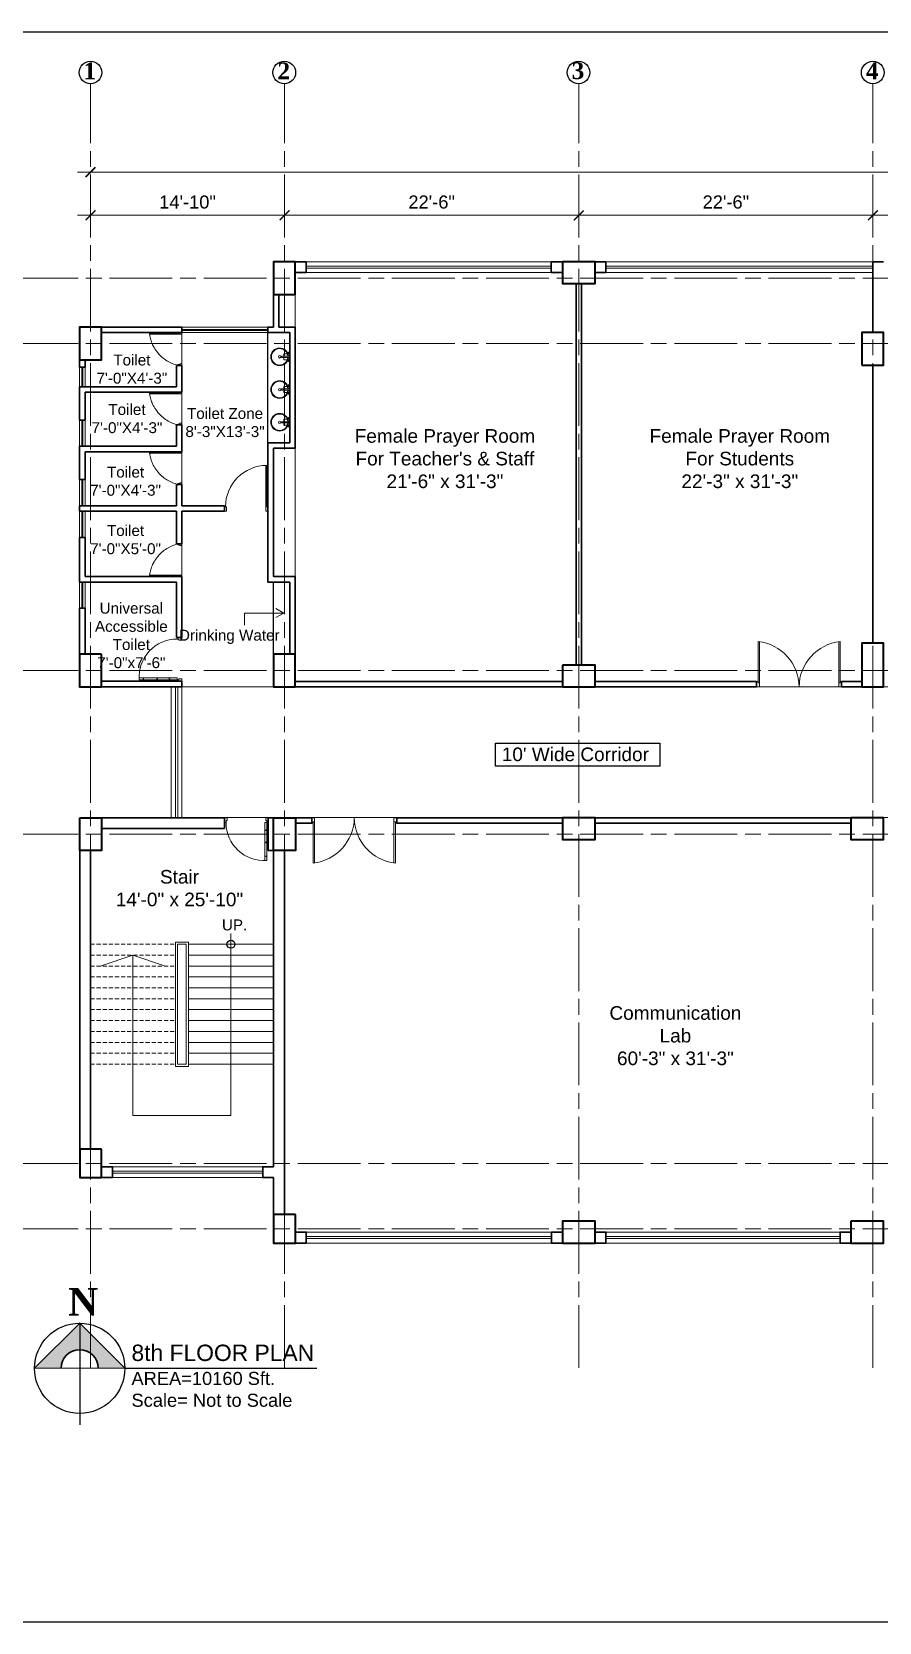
# Model space of a CAD drawing. Header units: inches. Extents: x -12 to 20935469, y -1604 to 24729220.
# Drawn here: x 20904267 to 20905045, y 24705706 to 24707164 of the extents above; entities that cross this region are included whole.
import ezdxf

# ---------------------------------------------------------------- set-up
doc = ezdxf.new("R2010")
doc.units = ezdxf.units.IN
doc.header["$LTSCALE"] = 0.03
doc.header["$MEASUREMENT"] = 0
doc.header["$PDMODE"] = 32
doc.header["$PDSIZE"] = 15
doc.linetypes.add('ACAD_ISO08W100', pattern=[36, 24, -3, 6, -3])
doc.linetypes.add('DASHED2', pattern=[0.375, 0.25, -0.125])
for name, color, linetype, lineweight in [('column', 1, 'Continuous', 40), ('Dim Line', 252, 'Continuous', 13), ('Door', 7, 'Continuous', 18), ('Gas', 21, 'Continuous', 5), ('Glass Line', 252, 'Continuous', 9), ('Grid Line', 252, 'Continuous', 18), ('Hatch', 253, 'Continuous', 15), ('Low Wall', 7, 'Continuous', 30), ('Main Wall', 7, 'Continuous', 30), ('RAIL', 23, 'Continuous', 13), ('STAIR', 46, 'Continuous', 15), ('TOILET FIXTURE', 142, 'Continuous', 5), ('wind.', 150, 'Continuous', 20)]:
    doc.layers.add(name, color=color, linetype=linetype, lineweight=lineweight)
doc.layers.add('TEXT', color=7, linetype='Continuous')
doc.styles.add('2', font='swisscl.ttf')
doc.styles.add('RomanS', font='arial.ttf', dxfattribs={"height": 12})
doc.styles.get("Standard").update_dxf_attribs({"font": 'timesbd.ttf'})
doc.dimstyles.new('Aec_Arch_I', dxfattribs={"dimscale": 96, "dimtxt": 12, "dimasz": 0.09375, "dimexe": 0.125, "dimexo": 0.125, "dimgap": 0.0625, "dimtad": 1, "dimdec": 0, "dimzin": 3, "dimdsep": 46, "dimlunit": 4, "dimtxsty": 'RomanS', "dimblk1": 'ARCHTICK', "dimblk2": 'ARCHTICK', "dimsah": 1, "dimcen": 0.09375, "dimdle": 0.125, "dimadec": 0, "dimazin": 0, "dimtfac": 0.75, "dimtdec": 0, "dimtmove": 2, "dimatfit": 3, "dimldrblk": 'ARCHTICK', "dimfxl": 1, "dimfrac": 1, "dimtolj": 1, "dimtzin": 0, "dimarcsym": 0})

# ---------------------------------------------------------------- blocks, each defined once
blk = doc.blocks.new('_ArchTick')
at = {"color": 0, "linetype": 'ByBlock', "lineweight": 35, "const_width": 0.15}
blk.add_lwpolyline([(-0.5, -0.5), (0.5, 0.5)], dxfattribs=at)
blk = doc.blocks.new('*D14')
at = {"layer": 'Defpoints', "color": 0, "transparency": 16777216}
for p in [(20831126.3, 24724578.2), (20830948.3, 24724562.3), (20831126.3, 24724562.3)]:
    blk.add_point(p, dxfattribs=at)
at = {"layer": 'Dim Line', "color": 0, "lineweight": -2, "transparency": 16777216}
for p, q in [((20830948.3, 24724574.3), (20830948.3, 24724590.2)), ((20831126.3, 24724574.3), (20831126.3, 24724590.2)), ((20830936.3, 24724578.2), (20831138.3, 24724578.2))]:
    blk.add_line(p, q, dxfattribs=at)
at = {"layer": 'Dim Line', "color": 0, "lineweight": -2, "transparency": 16777216, "xscale": 9, "yscale": 9, "zscale": 9, "rotation": 180}
blk.add_blockref('_ArchTick', (20830948.3, 24724578.2), dxfattribs=at)
at = {"layer": 'Dim Line', "color": 0, "lineweight": -2, "transparency": 16777216, "xscale": 9, "yscale": 9, "zscale": 9}
blk.add_blockref('_ArchTick', (20831126.3, 24724578.2), dxfattribs=at)
at = {"layer": 'Dim Line', "color": 0, "transparency": 16777216, "insert": (20831037.3, 24724590.3), "char_height": 12, "attachment_point": 5, "style": 'RomanS'}
blk.add_mtext('\\A1;14\'-10"', dxfattribs=at)
blk = doc.blocks.new('*D7')
at = {"layer": 'Defpoints', "color": 0, "transparency": 16777216}
for p in [(20831396.3, 24724578.2), (20831396.3, 24724578.2), (20831126.3, 24724562.3)]:
    blk.add_point(p, dxfattribs=at)
at = {"layer": 'Dim Line', "color": 0, "lineweight": -2, "transparency": 16777216}
for p, q in [((20831126.3, 24724574.3), (20831126.3, 24724590.2)), ((20831114.3, 24724578.2), (20831408.3, 24724578.2))]:
    blk.add_line(p, q, dxfattribs=at)
at = {"layer": 'Dim Line', "color": 0, "lineweight": -2, "transparency": 16777216, "xscale": 9, "yscale": 9, "zscale": 9, "rotation": 180}
blk.add_blockref('_ArchTick', (20831126.3, 24724578.2), dxfattribs=at)
at = {"layer": 'Dim Line', "color": 0, "lineweight": -2, "transparency": 16777216, "xscale": 9, "yscale": 9, "zscale": 9}
blk.add_blockref('_ArchTick', (20831396.3, 24724578.2), dxfattribs=at)
at = {"layer": 'Dim Line', "color": 0, "transparency": 16777216, "insert": (20831261.3, 24724590.3), "char_height": 12, "attachment_point": 5, "style": 'RomanS'}
blk.add_mtext('\\A1;22\'-6"', dxfattribs=at)
blk = doc.blocks.new('*D8')
at = {"layer": 'Defpoints', "color": 0, "transparency": 16777216}
for p in [(20831396.3, 24724578.2), (20831666.3, 24724578.2), (20831666.3, 24724578.2)]:
    blk.add_point(p, dxfattribs=at)
at = {"layer": 'Dim Line', "color": 0, "lineweight": -2, "transparency": 16777216}
blk.add_line((20831384.3, 24724578.2), (20831678.3, 24724578.2), dxfattribs=at)
at = {"layer": 'Dim Line', "color": 0, "lineweight": -2, "transparency": 16777216, "xscale": 9, "yscale": 9, "zscale": 9, "rotation": 180}
blk.add_blockref('_ArchTick', (20831396.3, 24724578.2), dxfattribs=at)
at = {"layer": 'Dim Line', "color": 0, "lineweight": -2, "transparency": 16777216, "xscale": 9, "yscale": 9, "zscale": 9}
blk.add_blockref('_ArchTick', (20831666.3, 24724578.2), dxfattribs=at)
at = {"layer": 'Dim Line', "color": 0, "transparency": 16777216, "insert": (20831531.3, 24724590.3), "char_height": 12, "attachment_point": 5, "style": 'RomanS'}
blk.add_mtext('\\A1;22\'-6"', dxfattribs=at)
blk = doc.blocks.new('*D9')
at = {"layer": 'Defpoints', "color": 0, "transparency": 16777216}
for p in [(20831666.3, 24724578.2), (20831844.3, 24724578.2), (20831844.3, 24724578.2)]:
    blk.add_point(p, dxfattribs=at)
at = {"layer": 'Dim Line', "color": 0, "lineweight": -2, "transparency": 16777216}
blk.add_line((20831654.3, 24724578.2), (20831856.3, 24724578.2), dxfattribs=at)
at = {"layer": 'Dim Line', "color": 0, "lineweight": -2, "transparency": 16777216, "xscale": 9, "yscale": 9, "zscale": 9, "rotation": 180}
blk.add_blockref('_ArchTick', (20831666.3, 24724578.2), dxfattribs=at)
at = {"layer": 'Dim Line', "color": 0, "lineweight": -2, "transparency": 16777216, "xscale": 9, "yscale": 9, "zscale": 9}
blk.add_blockref('_ArchTick', (20831844.3, 24724578.2), dxfattribs=at)
at = {"layer": 'Dim Line', "color": 0, "transparency": 16777216, "insert": (20831755.3, 24724590.3), "char_height": 12, "attachment_point": 5, "style": 'RomanS'}
blk.add_mtext('\\A1;14\'-10"', dxfattribs=at)
blk = doc.blocks.new('*D13')
at = {"layer": 'Defpoints', "color": 0, "transparency": 16777216}
for p in [(20830948.3, 24724610.7), (20832951.8, 24724617.8), (20832951.8, 24724610.7)]:
    blk.add_point(p, dxfattribs=at)
at = {"layer": 'Dim Line', "color": 0, "lineweight": -2, "transparency": 16777216}
for p, q in [((20830948.3, 24724622.7), (20830948.3, 24724629.8)), ((20832951.8, 24724622.7), (20832951.8, 24724629.8)), ((20830936.3, 24724617.8), (20832963.8, 24724617.8))]:
    blk.add_line(p, q, dxfattribs=at)
at = {"layer": 'Dim Line', "color": 0, "lineweight": -2, "transparency": 16777216, "xscale": 9, "yscale": 9, "zscale": 9, "rotation": 180}
blk.add_blockref('_ArchTick', (20830948.3, 24724617.8), dxfattribs=at)
at = {"layer": 'Dim Line', "color": 0, "lineweight": -2, "transparency": 16777216, "xscale": 9, "yscale": 9, "zscale": 9}
blk.add_blockref('_ArchTick', (20832951.8, 24724617.8), dxfattribs=at)
at = {"layer": 'Dim Line', "color": 0, "transparency": 16777216, "insert": (20831950, 24724629.9), "char_height": 12, "attachment_point": 5, "style": 'RomanS'}
blk.add_mtext('\\A1;166\'-11"', dxfattribs=at)
blk = doc.blocks.new('Door_45')
at = {"layer": 'Door'}
for p, q in [((1.5, 5), (1.5, 44)), ((1.5, 40), (2.2, 40)), ((2.2, 40), (2.2, 39.5)), ((2.2, 39.5), (2.7, 39.5)), ((2.7, 39.5), (2.7, 40)), ((2.7, 40), (3.5, 40)), ((3.5, 44), (3.5, 5)), ((1.5, 25.8), (2.2, 25.8)), ((2.2, 25.8), (2.2, 25.3)), ((2.2, 25.3), (2.7, 25.3)), ((2.7, 25.8), (3.5, 25.8)), ((2.7, 25.3), (2.7, 25.8)), ((0, 0), (0, 5)), ((0, 5), (1.5, 5)), ((1.5, 12.6), (2.2, 12.6)), ((3.5, 5), (1.5, 5)), ((1.5, 5), (1.5, 3)), ((1.5, 3), (2.5, 3)), ((2.2, 12.6), (2.2, 13.1)), ((2.2, 13.1), (2.7, 13.1)), ((2.5, 3), (2.5, 0)), ((2.7, 13.1), (2.7, 12.6)), ((2.7, 12.6), (3.5, 12.6)), ((42.5, 3), (42.5, 0)), ((43.5, 3), (42.5, 3)), ((45, 5), (43.5, 5)), ((43.5, 5), (43.5, 3)), ((45, 0), (45, 5)), ((2.5, 0), (0, 0)), ((42.5, 0), (45, 0))]:
    blk.add_line(p, q, dxfattribs=at)
blk.add_arc((4.7, 5.3), 38.8, 359.6233, 94.6685, dxfattribs=at)
blk = doc.blocks.new('sssss-flat-876')
at = {"layer": 'Door', "linetype": 'Continuous', "ltscale": 3}
blk.add_line((3666.5, 84027.2), (3666.5, 84055.7), dxfattribs=at)
at = {"layer": 'Door', "linetype": 'Continuous', "ltscale": 3, "extrusion": (-7.21527e-09, -3.35624e-18, 1), "elevation": 0}
for points in [[(3666.5, 84057.2), (3666.5, 84055.7), (3668.4, 84055.7), (3668.4, 84056.5), (3670.2, 84056.5), (3670.2, 84057.2)], [(3668.4, 84055.7), (3696.2, 84055.7), (3696.2, 84056.5), (3668.4, 84056.5)]]:
    blk.add_lwpolyline(points, close=True, dxfattribs=at)
at = {"layer": 'Door', "linetype": 'Continuous', "ltscale": 3, "flags": 128}
blk.add_lwpolyline([(3670.2, 84027.2, 0.04096), (3675.5, 84028.9, 0.082496), (3684.9, 84034.8, 0.052187), (3689.7, 84040, 0.043988), (3692.9, 84045, 0.036571), (3694.8, 84049.6, 0.034751), (3695.9, 84054.2, 0.011435), (3696.2, 84055.7)], format="xyb", dxfattribs=at)
at = {"layer": 'Door', "linetype": 'Continuous', "ltscale": 3}
blk.add_lwpolyline([(3666.5, 84027.2), (3666.5, 84028.7), (3668.4, 84028.7), (3668.4, 84027.9), (3670.2, 84027.9), (3670.2, 84027.2)], close=True, dxfattribs=at)
blk = doc.blocks.new('7-flat-72')
at = {"layer": 'Glass Line', "color": 8, "ltscale": 20}
for p, q in [((-64478.7, 376960.5), (-64480.3, 376960.5)), ((-64480.3, 376959.5), (-64480.3, 376960.5)), ((-64480.3, 376959.5), (-64480.3, 376960.5)), ((-64478.7, 376959.5), (-64480.3, 376959.5)), ((-64480.3, 376959.1), (-64480.3, 376959.4)), ((-64478.7, 376959.4), (-64480.3, 376959.4)), ((-64478.7, 376959.1), (-64480.3, 376959.1)), ((-64480.2, 376959.4), (-64480.2, 376959.5)), ((-64480.1, 376959.5), (-64480.1, 376960.5)), ((-64479.9, 376959.5), (-64479.9, 376960.5)), ((-64479.5, 376959.5), (-64479.5, 376960.5)), ((-64479.1, 376959.5), (-64479.1, 376960.5)), ((-64478.9, 376959.5), (-64478.9, 376960.5)), ((-64478.9, 376959.4), (-64478.9, 376959.5)), ((-64478.8, 376959.5), (-64478.8, 376960.5)), ((-64478.7, 376959.5), (-64478.7, 376960.5)), ((-64478.7, 376959.1), (-64478.7, 376959.4)), ((-64475.1, 376959.4), (-64476.9, 376959.4)), ((-64476.9, 376959.1), (-64476.9, 376959.4)), ((-64475.1, 376959.1), (-64476.9, 376959.1)), ((-64476.6, 376959.4), (-64476.6, 376966.6)), ((-64475.5, 376966.6), (-64476.6, 376966.6)), ((-64475.5, 376959.4), (-64475.5, 376966.6)), ((-64475.1, 376959.1), (-64475.1, 376959.4)), ((-64473.3, 376960.5), (-64471.7, 376960.5)), ((-64473.3, 376959.5), (-64473.3, 376960.5)), ((-64473.3, 376959.5), (-64473.3, 376960.5)), ((-64473.3, 376959.5), (-64471.7, 376959.5)), ((-64473.3, 376959.1), (-64473.3, 376959.4)), ((-64473.3, 376959.4), (-64471.7, 376959.4)), ((-64473.3, 376959.1), (-64471.7, 376959.1)), ((-64473.1, 376959.5), (-64473.1, 376960.5)), ((-64473.1, 376959.4), (-64473.1, 376959.5)), ((-64472.9, 376959.5), (-64472.9, 376960.5)), ((-64472.5, 376959.5), (-64472.5, 376960.5)), ((-64472.1, 376959.5), (-64472.1, 376960.5)), ((-64471.9, 376959.5), (-64471.9, 376960.5)), ((-64471.9, 376959.4), (-64471.9, 376959.5)), ((-64471.8, 376959.5), (-64471.8, 376960.5)), ((-64471.7, 376959.5), (-64471.7, 376960.5)), ((-64471.7, 376959.1), (-64471.7, 376959.4))]:
    blk.add_line(p, q, dxfattribs=at)
blk.add_circle((-64476, 376968.4, 0), 1.08, dxfattribs=at)
for radius, start, end in [(8.1, 273.8334, 266.1883), (7.55, 274.115, 265.9068)]:
    blk.add_arc((-64476, 376968.4, 0), radius, start, end, dxfattribs=at)
blk = doc.blocks.new('SFSFSFS-flat-72')
at = {"layer": 'TOILET FIXTURE', "ltscale": 0.2}
blk.add_lwpolyline([(-3918.5, -3608.1), (-3918.5, -3602.7), (-3923.9, -3602.7), (-3923.9, -3608.1)], close=True, dxfattribs=at)
at = {"layer": 'TOILET FIXTURE', "ltscale": 20}
blk.add_blockref('7-flat-72', (60554.8, -380567.2), dxfattribs=at)
blk = doc.blocks.new('$D40')
at = {"layer": 'Door'}
for p, q in [((1, 4), (1, 42)), ((2, 0), (2, 42)), ((1, 5), (0, 5)), ((2, 0), (0, 0)), ((2, 4), (1, 4)), ((39, 4), (38, 4)), ((38, 4), (38, 0)), ((40, 0), (38, 0)), ((40, 5), (39, 5)), ((39, 5), (39, 4))]:
    blk.add_line(p, q, dxfattribs=at)
blk.add_arc((1, 4), 38, 0, 90, dxfattribs=at)
blk = doc.blocks.new('fff')
at = {"layer": 'Grid Line', "color": 252, "linetype": 'ACAD_ISO08W100', "lineweight": 9, "ltscale": 80, "true_color": 0x939598}
for p, q in [((20830948.3, 24723521.1), (20830948.3, 24724698.8)), ((20831126.3, 24723521.1), (20831126.3, 24724698.8)), ((20831396.3, 24723521.1), (20831396.3, 24724698.8)), ((20831666.3, 24723521.1), (20831666.3, 24724698.8)), ((20833096.9, 24724520.6), (20830726.1, 24724520.6)), ((20833096.9, 24724460.6), (20830726.1, 24724460.6)), ((20833096.9, 24724160.7), (20830726.1, 24724160.7)), ((20833096.9, 24724010.7), (20830726.1, 24724010.7)), ((20833096.9, 24723708.7), (20830726.1, 24723708.7)), ((20833096.9, 24723648.8), (20830726.1, 24723648.8))]:
    blk.add_line(p, q, dxfattribs=at)
at = {"layer": 'Dim Line'}
for base, p1, p2, picture, middle in [((20832951.7523, 24724617.8128), (20830948.3088, 24724610.7482), (20832951.7523, 24724610.7482), '*D13', (20831950.0306, 24724629.9397)), ((20831126.3, 24724578.2), (20830948.3, 24724562.3), (20831126.3, 24724562.3), '*D14', (20831037.3, 24724590.3)), ((20831396.3, 24724578.2), (20831126.3, 24724562.3), (20831396.3, 24724578.2), '*D7', (20831261.3, 24724590.3)), ((20831666.3, 24724578.2), (20831396.3, 24724578.2), (20831666.3, 24724578.2), '*D8', (20831531.3, 24724590.3)), ((20831844.3, 24724578.2), (20831666.3, 24724578.2), (20831844.3, 24724578.2), '*D9', (20831755.3, 24724590.3))]:
    dim = blk.add_linear_dim(base=base, p1=p1, p2=p2, dimstyle='Aec_Arch_I', dxfattribs=at)
    dim.commit()
    dim.dimension.update_dxf_attribs({"geometry": picture, "text_midpoint": middle})

msp = doc.modelspace()

# ---------------------------------------------------------------- hatches: boundary and pattern name
at = {"layer": 'Low Wall'}
h = msp.add_hatch(color=256, dxfattribs=at)
h.paths.add_polyline_path([(20904294.4, 24705938.4), (20904270, 24705938.4), (20904311.4, 24705979.8), (20904311.4, 24705955.4, 0.414214)])
h.paths.add_polyline_path([(20904311.4, 24705955.4), (20904311.4, 24705979.8), (20904352.8, 24705938.4), (20904328.4, 24705938.4, 0.414214)])

# ---------------------------------------------------------------- linework, layer by layer
for p, q in [((20904484.2, 24706787.2), (20904484.2, 24706888.2)), ((20904489.2, 24706593.3), (20904489.2, 24706659.4)), ((20904400.2, 24706568.5), (20904405.2, 24706568.5)), ((20904932.6, 24706565.9), (20904932.6, 24706563.4)), ((20905010.6, 24706565.9), (20905010.6, 24706563.4)), ((20904519.2, 24706053.3), (20904519.2, 24706053.3)), ((20904311.4, 24705979.8), (20904311.4, 24705886.4)), ((20904352.8, 24705938.4), (20904529, 24705938.4))]:
    msp.add_line(p, q)
msp.add_lwpolyline([(20904692.9, 24706511.6), (20904843.8, 24706511.6), (20904843.8, 24706490.5), (20904692.9, 24706490.5)], close=True)
msp.add_lwpolyline([(20904352.8, 24705938.4), (20904270, 24705938.3)])
for centre, radius in [((20904450.2, 24706327.3), 3.61), ((20904311.4, 24705938.4), 41.4)]:
    msp.add_circle(centre, radius)
at = {"layer": 'column', "lineweight": 40, "ltscale": 20}
for points in [[(20904509.2, 24706953.2), (20904489.2, 24706953.2), (20904489.2, 24706923.2), (20904509.2, 24706923.2)], [(20904754.4, 24706953.2), (20904754.4, 24706933.2), (20904784.4, 24706933.2), (20904784.4, 24706953.2)], [(20904331.3, 24706893.2), (20904311.3, 24706893.2), (20904311.3, 24706863.2), (20904331.3, 24706863.2)], [(20905029.2, 24706858.4), (20905049.2, 24706858.4), (20905049.2, 24706888.4), (20905029.2, 24706888.4)], [(20905029.2, 24706563.3), (20905049.2, 24706563.3), (20905049.2, 24706603.3), (20905029.2, 24706603.3)], [(20904331.3, 24706593.3), (20904311.3, 24706593.3), (20904311.3, 24706563.3), (20904331.3, 24706563.3)], [(20904509.2, 24706593.3), (20904489.2, 24706593.3), (20904489.2, 24706563.3), (20904509.2, 24706563.3)], [(20904754.4, 24706583.3), (20904754.4, 24706563.3), (20904784.4, 24706563.3), (20904784.4, 24706583.3)], [(20904311.4, 24706443.3), (20904331.4, 24706443.3), (20904331.4, 24706413.3), (20904311.4, 24706413.3)], [(20904489.4, 24706443.3), (20904509.4, 24706443.3), (20904509.4, 24706413.3), (20904489.4, 24706413.3)], [(20904754.4, 24706443.3), (20904754.4, 24706423.3), (20904784.4, 24706423.3), (20904784.4, 24706443.3)], [(20905019.2, 24706443.3), (20905019.2, 24706423.3), (20905049.2, 24706423.3), (20905049.2, 24706443.3)], [(20904331.4, 24706139.3), (20904311.4, 24706139.3), (20904311.4, 24706113.3), (20904331.4, 24706113.3)], [(20904509.4, 24706079.3), (20904489.4, 24706079.3), (20904489.4, 24706053.3), (20904509.4, 24706053.3)], [(20904784.4, 24706053.3), (20904784.4, 24706073.3), (20904754.4, 24706073.3), (20904754.4, 24706053.3)], [(20905019.2, 24706073.3), (20905019.2, 24706053.3), (20905049.2, 24706053.3), (20905049.2, 24706073.3)]]:
    msp.add_lwpolyline(points, close=True, dxfattribs=at)
at = {"layer": 'Defpoints'}
msp.add_lwpolyline([(20904066.7, 24707164.1), (20906505.6, 24707164.1), (20906505.6, 24705705.5), (20904066.7, 24705705.5)], close=True, dxfattribs=at)
at = {"layer": 'Door'}
for p, q in [((20904933.9, 24706567.1), (20904933.9, 24706605)), ((20904935.2, 24706563.4), (20904935.2, 24706604.9)), ((20905008, 24706563.4), (20905008, 24706604.9)), ((20905009.3, 24706567.1), (20905009.3, 24706605)), ((20904933.9, 24706568.4), (20904932.6, 24706568.4)), ((20904935.2, 24706563.4), (20904932.6, 24706563.4)), ((20904935.2, 24706567.1), (20904933.9, 24706567.1)), ((20905008, 24706567.1), (20905009.3, 24706567.1)), ((20905008, 24706563.4), (20905010.6, 24706563.4)), ((20905009.3, 24706568.4), (20905010.6, 24706568.4)), ((20904527, 24706443.3), (20904524.4, 24706443.3)), ((20904525.7, 24706438.3), (20904524.4, 24706438.3)), ((20904525.7, 24706439.6), (20904525.7, 24706401.7)), ((20904527, 24706439.6), (20904525.7, 24706439.6)), ((20904527, 24706443.3), (20904527, 24706401.8)), ((20904599.8, 24706443.3), (20904599.8, 24706401.8)), ((20904599.8, 24706443.3), (20904602.4, 24706443.3)), ((20904599.8, 24706439.6), (20904601.1, 24706439.6)), ((20904601.1, 24706439.6), (20904601.1, 24706401.7)), ((20904601.1, 24706438.3), (20904602.4, 24706438.3))]:
    msp.add_line(p, q, dxfattribs=at)
for centre, start, end in [((20904929.4, 24706562.9), 0.5906, 83.7783), ((20905013.9, 24706562.9), 96.2217, 179.4094), ((20904521.1, 24706443.8), 276.2217, 359.4094), ((20904605.7, 24706443.8), 180.5906, 263.7783)]:
    msp.add_arc(centre, 42.3, start, end, dxfattribs=at)
at = {"layer": 'Gas', "color": 0, "lineweight": 5}
for points in [[(20904411.2, 24706329.3), (20904399.2, 24706329.3), (20904399.2, 24706215.3), (20904411.2, 24706215.3)], [(20904409.2, 24706327.3), (20904401.2, 24706327.3), (20904401.2, 24706217.3), (20904409.2, 24706217.3)]]:
    msp.add_lwpolyline(points, close=True, dxfattribs=at)
at = {"layer": 'Hatch', "lineweight": 5}
for p, q in [((20904509.2, 24706893.2), (20904509.2, 24706923.2)), ((20904509.2, 24706664.4), (20904509.2, 24706782.2))]:
    msp.add_line(p, q, dxfattribs=at)
at = {"layer": 'Hatch', "lineweight": 0}
msp.add_lwpolyline([(20906240.7, 24706563.4), (20905406.9, 24706563.4), (20905406.9, 24706878.2), (20905227.2, 24706878.4), (20905227.2, 24706563.3), (20904405.2, 24706563.5), (20904405.2, 24706443.4), (20905227.2, 24706443.4), (20905227.2, 24706333.8), (20905436.9, 24706333.8), (20905436.9, 24706073.3), (20905436.9, 24706058.4), (20905438.3, 24706058.4), (20905542, 24706058.4), (20905539.7, 24706443.4), (20906240.7, 24706443.4)], close=True, dxfattribs=at)
at = {"layer": 'Low Wall', "color": 0}
msp.add_lwpolyline([(20904270, 24705938.4), (20904311.4, 24705979.8), (20904352.8, 24705938.4)], dxfattribs=at)
at = {"layer": 'Low Wall'}
msp.add_arc((20904311.4, 24705938.4), 17, 0, 180, dxfattribs=at)
at = {"layer": 'Main Wall', "lineweight": 30}
for p, q in [((20905039.2, 24706953.2), (20905049.2, 24706953.2)), ((20905039.2, 24706888.4), (20905039.2, 24706953.2)), ((20904489.2, 24706893.2), (20904489.2, 24706923.2)), ((20904494.2, 24706893.2), (20904494.2, 24706923.2)), ((20904766.9, 24706583.3), (20904766.9, 24706933.2)), ((20904771.9, 24706583.3), (20904771.9, 24706933.2)), ((20905039.2, 24706907.2), (20905039.2, 24706907.2)), ((20904331.3, 24706893.2), (20904405.2, 24706893.2)), ((20904405.2, 24706888.2), (20904405.2, 24706893.2)), ((20904484.2, 24706893.2), (20904489.2, 24706893.2)), ((20904484.2, 24706888.2), (20904484.2, 24706893.2)), ((20904494.2, 24706893.2), (20904509.2, 24706893.2)), ((20904509.2, 24706782.2), (20904509.2, 24706893.2)), ((20905039.2, 24706901.2), (20905039.2, 24706901.2)), ((20904331.3, 24706888.2), (20904405.2, 24706888.2)), ((20904484.2, 24706888.2), (20904504.2, 24706888.2)), ((20904504.2, 24706787.2), (20904504.2, 24706888.2)), ((20904311.3, 24706856.6), (20904311.3, 24706863.2)), ((20904400.2, 24706858.2), (20904405.2, 24706858.2)), ((20904400.2, 24706858.2), (20904400.2, 24706838.6)), ((20905039.2, 24706603.3), (20905039.2, 24706858.4)), ((20904400.2, 24706838.6), (20904311.3, 24706838.6)), ((20904311.3, 24706808), (20904311.3, 24706838.6)), ((20904405.2, 24706833.6), (20904316.3, 24706833.6)), ((20904400.2, 24706803.6), (20904400.2, 24706784)), ((20904405.2, 24706803.6), (20904400.2, 24706803.6)), ((20904400.2, 24706784), (20904311.3, 24706784)), ((20904311.3, 24706753.4), (20904311.3, 24706784)), ((20904405.2, 24706779), (20904316.3, 24706779)), ((20904316.3, 24706779), (20904316.3, 24706753.4)), ((20904484.2, 24706729.4), (20904484.2, 24706787.2)), ((20904484.2, 24706787.2), (20904504.2, 24706787.2)), ((20904489.2, 24706664.4), (20904489.2, 24706782.2)), ((20904489.2, 24706782.2), (20904509.2, 24706782.2)), ((20904311.3, 24706753.4), (20904316.3, 24706753.4)), ((20904405.2, 24706749), (20904400.2, 24706749)), ((20904311.3, 24706729.4), (20904400.2, 24706729.4)), ((20904311.3, 24706724.4), (20904311.3, 24706729.4)), ((20904444.2, 24706724.4), (20904444.2, 24706729.4)), ((20904484.2, 24706659.4), (20904484.2, 24706729.4)), ((20904400.2, 24706724.4), (20904311.3, 24706724.4)), ((20904400.2, 24706694.4), (20904400.2, 24706724.4)), ((20904405.2, 24706694.4), (20904405.2, 24706724.4)), ((20904444.2, 24706724.4), (20904405.2, 24706724.4)), ((20904316.3, 24706700.4), (20904311.3, 24706700.4)), ((20904311.3, 24706659.4), (20904311.3, 24706700.4)), ((20904316.3, 24706700.4), (20904316.3, 24706664.4)), ((20904405.2, 24706694.4), (20904400.2, 24706694.4)), ((20904400.2, 24706659.4), (20904311.3, 24706659.4)), ((20904405.2, 24706664.4), (20904316.3, 24706664.4)), ((20904400.2, 24706608.5), (20904400.2, 24706659.4)), ((20904405.2, 24706608.5), (20904405.2, 24706664.4)), ((20904484.2, 24706659.4), (20904504.2, 24706659.4)), ((20904489.2, 24706664.4), (20904509.2, 24706664.4)), ((20904504.2, 24706593.3), (20904504.2, 24706659.4)), ((20904509.2, 24706593.3), (20904509.2, 24706664.4)), ((20904311.3, 24706593.3), (20904311.3, 24706635.4)), ((20904316.3, 24706635.4), (20904311.3, 24706635.4)), ((20904316.3, 24706635.4), (20904316.3, 24706593.3)), ((20904405.2, 24706608.5), (20904400.2, 24706608.5)), ((20904405.2, 24706568.5), (20904331.3, 24706568.5)), ((20904405.2, 24706563.5), (20904331.3, 24706563.5)), ((20904405.2, 24706568.5), (20904405.2, 24706563.5)), ((20904754.4, 24706568.4), (20904509.2, 24706568.4)), ((20904754.4, 24706563.4), (20904509.2, 24706563.4)), ((20904784.4, 24706568.4), (20904932.6, 24706568.4)), ((20904784.4, 24706563.4), (20904932.6, 24706563.4)), ((20904932.6, 24706563.4), (20904932.6, 24706568.4)), ((20905010.6, 24706563.4), (20905010.6, 24706568.4)), ((20905010.6, 24706568.4), (20905029.2, 24706568.4)), ((20905010.6, 24706563.4), (20905029.2, 24706563.4)), ((20904444.4, 24706443.3), (20904331.4, 24706443.3)), ((20904444.4, 24706443.3), (20904444.4, 24706433.3)), ((20904489.4, 24706443.3), (20904484.4, 24706443.3)), ((20904484.4, 24706443.3), (20904484.4, 24706413.3)), ((20904499.4, 24706443.3), (20904489.4, 24706443.3)), ((20904509.4, 24706443.3), (20904524.4, 24706443.3)), ((20904524.4, 24706438.3), (20904509.4, 24706438.3)), ((20904524.4, 24706443.3), (20904524.4, 24706438.3)), ((20904602.4, 24706443.3), (20904754.4, 24706443.3)), ((20904602.4, 24706438.3), (20904602.4, 24706443.3)), ((20904754.4, 24706438.3), (20904602.4, 24706438.3)), ((20904784.4, 24706443.3), (20905019.2, 24706443.3)), ((20905019.2, 24706438.3), (20904784.4, 24706438.3)), ((20904444.4, 24706433.3), (20904331.4, 24706433.3)), ((20904311.4, 24706413.3), (20904311.4, 24706139.3)), ((20904321.4, 24706413.3), (20904321.4, 24706139.3)), ((20904484.4, 24706413.3), (20904489.4, 24706413.3)), ((20904489.4, 24706123.3), (20904489.4, 24706413.3)), ((20904499.4, 24706079.3), (20904499.4, 24706413.3)), ((20904489.4, 24706079.3), (20904489.4, 24706113.3))]:
    msp.add_line(p, q, dxfattribs=at)
at = {"layer": 'Main Wall'}
for p, q in [((20904331.4, 24706123.3), (20904341.4, 24706123.3)), ((20904341.4, 24706123.3), (20904341.4, 24706113.3)), ((20904341.4, 24706113.3), (20904331.4, 24706113.3))]:
    msp.add_line(p, q, dxfattribs=at)
at = {"layer": 'Main Wall', "lineweight": 30}
for points in [[(20904509.2, 24706953.2), (20904519.2, 24706953.2), (20904519.2, 24706943.2), (20904509.2, 24706943.2)], [(20904754.2, 24706953.2), (20904744.2, 24706953.2), (20904744.2, 24706943.2), (20904754.2, 24706943.2)], [(20904784.2, 24706953.2), (20904794.2, 24706953.2), (20904794.2, 24706943.2), (20904784.2, 24706943.2)], [(20904316.3, 24706863.2), (20904316.3, 24706856.6)], [(20904316.3, 24706856.6), (20904311.3, 24706856.6)], [(20904405.2, 24706858.2), (20904405.2, 24706833.6)], [(20904316.3, 24706833.6), (20904316.3, 24706808)], [(20904316.3, 24706808), (20904311.3, 24706808)], [(20904405.2, 24706803.6), (20904405.2, 24706779)], [(20904400.2, 24706749), (20904400.2, 24706729.4)], [(20904405.2, 24706749), (20904405.2, 24706729.4)], [(20904405.2, 24706729.4), (20904444.2, 24706729.4)], [(20904509.4, 24706053.3), (20904519.4, 24706053.3), (20904519.4, 24706063.3), (20904509.4, 24706063.3)], [(20904754.4, 24706053.3), (20904744.4, 24706053.3), (20904744.4, 24706063.3), (20904754.4, 24706063.3)], [(20904784.4, 24706053.3), (20904794.4, 24706053.3), (20904794.4, 24706063.3), (20904784.4, 24706063.3)], [(20905019.2, 24706053.3), (20905009.2, 24706053.3), (20905009.2, 24706063.3), (20905019.2, 24706063.3)]]:
    msp.add_lwpolyline(points, dxfattribs=at)
at = {"layer": 'Main Wall'}
msp.add_lwpolyline([(20904489.4, 24706113.3), (20904479.4, 24706113.3), (20904479.4, 24706123.3), (20904489.4, 24706123.3)], dxfattribs=at)
at = {"layer": 'RAIL', "lineweight": 9}
for p, q in [((20904450.2, 24706337), (20904450.2, 24706170.3)), ((20904360.2, 24706317.3), (20904330.2, 24706307.3)), ((20904360.2, 24706170.3), (20904360.2, 24706317.3)), ((20904390.2, 24706307.3), (20904360.2, 24706317.3)), ((20904489.2, 24706307.3), (20904411.2, 24706307.3)), ((20904450.2, 24706170.3), (20904360.2, 24706170.3))]:
    msp.add_line(p, q, dxfattribs=at)
at = {"layer": 'STAIR', "color": 253, "lineweight": 5}
for p, q in [((20904498.8, 24706631), (20904462.6, 24706631)), ((20904462.6, 24706631), (20904462.6, 24706619.8)), ((20904498.8, 24706631), (20904491.5, 24706635.1)), ((20904498.8, 24706631), (20904491.5, 24706627))]:
    msp.add_line(p, q, dxfattribs=at)
at = {"layer": 'STAIR', "color": 32, "linetype": 'DASHED2', "lineweight": 5, "ltscale": 500}
for p, q in [((20904321.3, 24706327.3), (20904399.2, 24706327.3)), ((20904321.3, 24706317.3), (20904399.2, 24706317.3)), ((20904321.3, 24706307.3), (20904399.2, 24706307.3)), ((20904321.3, 24706297.3), (20904399.2, 24706297.3)), ((20904321.3, 24706287.3), (20904399.2, 24706287.3)), ((20904321.3, 24706277.3), (20904399.2, 24706277.3)), ((20904321.3, 24706267.3), (20904399.2, 24706267.3)), ((20904321.3, 24706257.3), (20904399.2, 24706257.3)), ((20904321.3, 24706247.3), (20904399.2, 24706247.3)), ((20904321.3, 24706237.3), (20904399.2, 24706237.3)), ((20904321.3, 24706227.3), (20904399.2, 24706227.3)), ((20904321.3, 24706217.3), (20904399.2, 24706217.3))]:
    msp.add_line(p, q, dxfattribs=at)
at = {"layer": 'STAIR', "color": 32, "lineweight": 5}
for p, q in [((20904411.2, 24706327.3), (20904489.2, 24706327.3)), ((20904411.2, 24706317.3), (20904489.2, 24706317.3)), ((20904429.2, 24706307.3), (20904489.2, 24706307.3)), ((20904411.2, 24706297.3), (20904489.2, 24706297.3)), ((20904411.2, 24706287.3), (20904489.2, 24706287.3)), ((20904411.2, 24706277.3), (20904489.2, 24706277.3)), ((20904411.2, 24706267.3), (20904489.2, 24706267.3)), ((20904411.2, 24706257.3), (20904489.2, 24706257.3)), ((20904411.2, 24706247.3), (20904489.2, 24706247.3)), ((20904411.2, 24706237.3), (20904489.2, 24706237.3)), ((20904411.2, 24706227.3), (20904489.2, 24706227.3)), ((20904411.2, 24706217.3), (20904489.2, 24706217.3))]:
    msp.add_line(p, q, dxfattribs=at)
at = {"layer": 'TEXT'}
for centre in [(20904321.3, 24707126.8), (20904499.2, 24707126.8), (20904769.2, 24707126.8), (20905039.2, 24707126.8)]:
    msp.add_circle(centre, 10.4, dxfattribs=at)
at = {"layer": 'wind.', "lineweight": 5}
for p, q in [((20904744.2, 24706953.2), (20904519.2, 24706953.2)), ((20904519.2, 24706949.2), (20904744.2, 24706949.3)), ((20904794.2, 24706953.2), (20905039.2, 24706953.2)), ((20904794.2, 24706949.2), (20905039.2, 24706949.3)), ((20904519.2, 24706947.2), (20904744.2, 24706947.3)), ((20904519.2, 24706943.2), (20904744.2, 24706943.2)), ((20904794.2, 24706947.2), (20905039.2, 24706947.3)), ((20904794.2, 24706943.2), (20905039.2, 24706943.2)), ((20904405.2, 24706893.2), (20904484.2, 24706893.2)), ((20904405.2, 24706891.2), (20904484.2, 24706891.2)), ((20904405.2, 24706890.2), (20904484.2, 24706890.2)), ((20904405.2, 24706888.2), (20904484.2, 24706888.2)), ((20904311.3, 24706856.6), (20904311.3, 24706838.6)), ((20904313.3, 24706856.6), (20904313.3, 24706838.6)), ((20904314.3, 24706856.6), (20904314.3, 24706838.6)), ((20904316.3, 24706856.6), (20904316.3, 24706838.6)), ((20904311.3, 24706808), (20904311.3, 24706784)), ((20904313.3, 24706808), (20904313.3, 24706784)), ((20904314.3, 24706808), (20904314.3, 24706784)), ((20904316.3, 24706808), (20904316.3, 24706784)), ((20904311.3, 24706729.4), (20904311.3, 24706753.4)), ((20904313.3, 24706729.4), (20904313.3, 24706753.4)), ((20904314.3, 24706729.4), (20904314.3, 24706753.4)), ((20904316.3, 24706729.4), (20904316.3, 24706753.4)), ((20904311.3, 24706700.4), (20904311.3, 24706724.4)), ((20904313.3, 24706700.4), (20904313.3, 24706724.4)), ((20904314.3, 24706700.4), (20904314.3, 24706724.4)), ((20904316.3, 24706700.4), (20904316.3, 24706724.4)), ((20904311.3, 24706635.4), (20904311.3, 24706659.4)), ((20904313.3, 24706635.4), (20904313.3, 24706659.4)), ((20904314.3, 24706635.4), (20904314.3, 24706659.4)), ((20904316.3, 24706635.4), (20904316.3, 24706659.4)), ((20904395.4, 24706443.3), (20904395.4, 24706563.4)), ((20904399.4, 24706443.3), (20904399.4, 24706563.4)), ((20904401.4, 24706443.3), (20904401.4, 24706563.4)), ((20904336.4, 24706123.3), (20904484.4, 24706123.3)), ((20904341.4, 24706119.3), (20904479.4, 24706119.3)), ((20904341.4, 24706117.3), (20904479.4, 24706117.3)), ((20904336.4, 24706113.3), (20904484.4, 24706113.3)), ((20904744.2, 24706063.3), (20904519.4, 24706063.3)), ((20904744.2, 24706059.3), (20904519.4, 24706059.3)), ((20904784.4, 24706059.3), (20904784.2, 24706059.3)), ((20905009.2, 24706063.3), (20904794.4, 24706063.3)), ((20905009.2, 24706059.3), (20904794.4, 24706059.3)), ((20904744.2, 24706057.3), (20904519.4, 24706057.3)), ((20904744.2, 24706053.3), (20904519.4, 24706053.3)), ((20904754.2, 24706057.3), (20904754.2, 24706057.3)), ((20904784.4, 24706057.3), (20904784.2, 24706057.3)), ((20905009.2, 24706057.3), (20904794.4, 24706057.3)), ((20905009.2, 24706053.3), (20904794.4, 24706053.3))]:
    msp.add_line(p, q, dxfattribs=at)
at = {"layer": 'wind.'}
msp.add_line((20904405.2, 24706443.3), (20904405.2, 24706563.5), dxfattribs=at)

# ---------------------------------------------------------------- block references
at = {"layer": 'Door', "ltscale": 20, "xscale": -1}
for p in [(20908071.8, 24622831), (20908071.8, 24622776.4), (20908071.8, 24622721.8)]:
    msp.add_blockref('sssss-flat-876', p, dxfattribs=at)
at = {"layer": 'Door', "xscale": -1}
msp.add_blockref('$D40', (20904484.2, 24706724.4), dxfattribs=at)
at = {"layer": 'Door', "ltscale": 20, "rotation": 180}
msp.add_blockref('sssss-flat-876', (20908071.8, 24790721.6), dxfattribs=at)
at = {"layer": 'Door', "color": 250, "ltscale": 20, "xscale": 0.8888888888759539, "yscale": 0.8888888888759539, "zscale": 0.8888888888759539}
for p, rotation in [((20904405.2, 24706568.5), 90.00000000000001), ((20904484.4, 24706443.3), 180)]:
    msp.add_blockref('Door_45', p, dxfattribs=dict(at, rotation=rotation))
at = {"layer": 'Hatch', "lineweight": 0}
msp.add_blockref('fff', (73373.1, -17582.4), dxfattribs=at)
at = {"layer": 'TOILET FIXTURE', "ltscale": 20, "rotation": 90.00000000000001}
for p in [(20900896.1, 24710787.2), (20900896.1, 24710757.2), (20900896.1, 24710727.2)]:
    msp.add_blockref('SFSFSFS-flat-72', p, dxfattribs=at)

# ---------------------------------------------------------------- texts
msp.add_text('N', height=25.2).set_placement((20904300.8, 24705986.8))
at = {"layer": 'TEXT', "char_height": 15.44, "width": 227.458, "attachment_point": 8, "rotation": 0}
for s, insert in [('\\A1;1', (20904320.7, 24707120.5)), ('\\A1;2', (20904498.7, 24707120.5)), ('\\A1;3', (20904768.7, 24707120.5)), ('\\A1;4', (20905038.7, 24707120.5))]:
    msp.add_mtext(s, dxfattribs=dict(at, insert=insert))
at = {"layer": 'TEXT', "color": 30, "lineweight": 5, "ltscale": 20, "attachment_point": 2, "style": '2'}
for s, width, gutter_width, insert, char_height in [('{\\fArial|b0|i0|c0|p34;\\C0;Toilet \\P7\'-0"X4\'-3"}', 104.76, 0.5, (20904359.3, 24706868.1), 10), ('{\\fArial|b0|i0|c0|p34;\\C0;Toilet \\P7\'-0"X4\'-3"}', 104.76, 0.5, (20904354.8, 24706822.7), 10), ('{\\fArial|b0|i0|c0|p34;\\C0;Toilet Zone\\P8\'-3"X13\'-3"}', 104.76, 0.5, (20904444.8, 24706819.1), 10), ('\\pxsm1;{\\fArial|b0|i0|c0|p34;\\C0;Female Prayer Room\\PFor Teacher\'s & Staff\\P21\'-6" x 31\'-3" }', 235.592, 0.75, (20904646.6, 24706799.7), 12.476), ('\\pxsm1;{\\fArial|b0|i0|c0|p34;\\C0;Female Prayer Room\\PFor Students\\P22\'-3" x 31\'-3" }', 204.588, 0.75, (20904917.2, 24706799.7), 12.476), ('{\\fArial|b0|i0|c0|p34;\\C0;Toilet \\P7\'-0"X4\'-3"}', 104.76, 0.5, (20904353.5, 24706765.3), 10), ('{\\fArial|b0|i0|c0|p34;\\C0;Toilet \\P7\'-0"X5\'-0"}', 104.76, 0.5, (20904353.5, 24706711.7), 10), ('{\\fArial|b0|i0|c0|p34;\\C0;Universal Accessible Toilet\\P7\'-0"x7\'-6"}', 89.095, 0.35, (20904358.8, 24706640.5), 10), ('\\pxsm1;{\\fArial|b0|i0|c0|p34;\\C0;Drinking Water }', 88.563, 0.282, (20904448.7, 24706615.7), 10), ("\\pxsm1,qc;{\\fArial|b0|i0|c0|p34;\\C0;10' Wide Corridor}", 227.89, 0.75, (20904766.3, 24706507.7), 12.476), ('\\pxsm1;{\\fArial|b0|i0|c0|p34;\\C0;Stair\\P14\'-0" x 25\'-10"  }', 148.355, 0.282, (20904403, 24706395.4), 12.476), ('{\\fArial|b0|i0|c0|p34;\\C0;UP.}', 104.76, 0.5, (20904453.6, 24706350), 10), ('\\pxsm1;{\\fArial|b0|i0|c0|p34;\\C0;Communication \\PLab\\P60\'-3" x 31\'-3" }', 157.249, 0.75, (20904858.1, 24706270.5), 12.476), ('\\A1;\\pxql;{\\fArial|b0|i0|c0|p34;\\C0;8th FLOOR PLAN \\P\\H0.8x;AREA=10160 Sft.\\PScale= Not to Scale}', 640.124, 0.5, (20904679, 24705960.1), 15)]:
    msp.add_mtext_dynamic_manual_height_columns(s, width=width, gutter_width=gutter_width, heights=[0], dxfattribs=dict(at, insert=insert, char_height=char_height))

doc.saveas('drawing.dxf')
